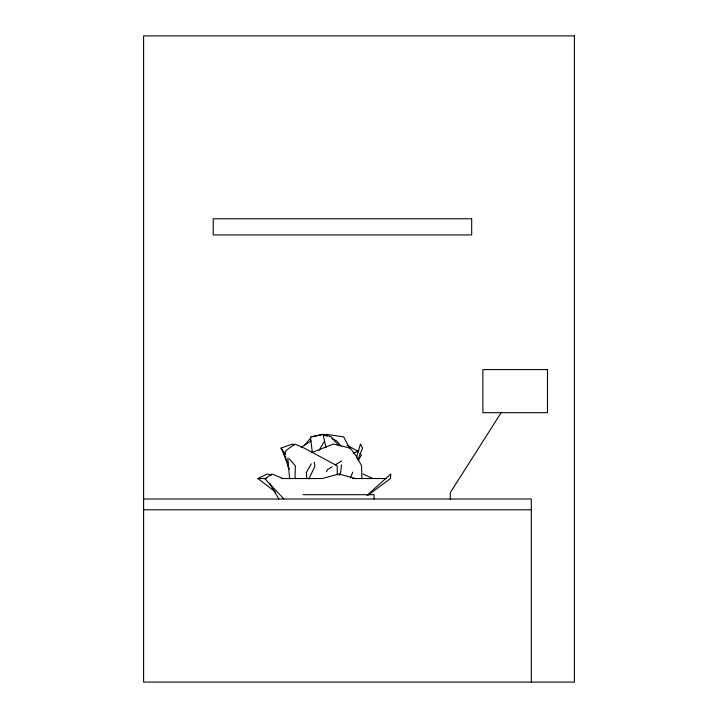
<?xml version="1.0" encoding="UTF-8"?>
<svg xmlns="http://www.w3.org/2000/svg" width="718" height="718" viewBox="0 0 718 718"><rect width="100%" height="100%" fill="white"/><g stroke="black" fill="none" stroke-linecap="round" stroke-linejoin="round"><path stroke-width="1.08" d="M337.227 474.804L337.236 465.838L304.252 448.104L294.838 444.074L285.97 450.581L284.283 455.059L288.887 468.522M295.053 478.17L295.349 465.838L289.13 458.64M341.481 464.86L340.691 472.543L339.049 475.424M356.334 457.922L360.427 444.074L362.545 448.104L358.031 459.394M350.339 477.982L352.771 472.121M326.564 471.672L327.453 469.635L332.201 466.718M308.857 478.951L314.924 466.26L314.152 462.096M358.102 460.893L361.405 455.059L359.862 453.57M311.334 463.855L306.317 472.543L306.801 478.071M319.133 450.339L324.536 440.996M501.388 412.303L450.285 492.656L450.285 499.36M304.656 445.106L310.284 438.527M367.033 495.348L390.763 473.988L390.457 478.529L368.289 495.043M265.337 478.529L271.844 473.988L283.089 478.529M301.192 447.269L311.074 440.996M335.055 464.968L341.705 460.893M353.947 453.381L358.901 450.339M275.685 492.18L257.968 478.529L267.249 473.988L271.269 475.388M324.33 435.243L326.367 434.354L343.68 436.885L349.828 448.723M311.262 452.825L333.296 444.074L350.294 448.104L356.864 457.043L361.594 465.838L361.854 478.17M287.765 463.02L281.025 448.104L292.298 444.074L294.057 445.16M311.693 436.885L323.118 434.354L331.276 436.885L338.295 445.106M327.013 436.248L323.118 434.354L310.472 436.885L312.213 451.685M257.968 478.529L266.809 478.529M281.438 478.529L322.427 478.529L338.923 473.988L355.473 478.529M352.628 478.529L386.185 478.529M303.005 494.702L374.078 494.702L374.078 499.01M143.6 499.01L531.32 499.01L531.32 682.1M143.6 509.78L531.32 509.78M362.976 473.988L372.795 478.529M331.878 438.626L336.742 440.996L341.023 445.932M347.045 445.16L356.765 450.581L358.309 452.071M325.891 447.413L323.118 434.354L324.635 435.368M323.118 434.354L324.671 435.682M264.61 478.529L283.96 499.01M284.283 455.059L285.773 456.675M281.025 448.104L285.728 454.359M269.519 483.187L278.862 499.01M287.999 466.26L288.977 469.375M287.837 458.129L289.623 478.843M574.4 35.9L143.6 35.9L143.6 682.1L574.4 682.1L574.4 35.9M471.69 218.775L213.21 218.775L213.21 234.93L471.69 234.93L471.69 218.775M547.493 369.591L482.873 369.591L482.873 412.671L547.493 412.671L547.493 369.591"/></g></svg>
